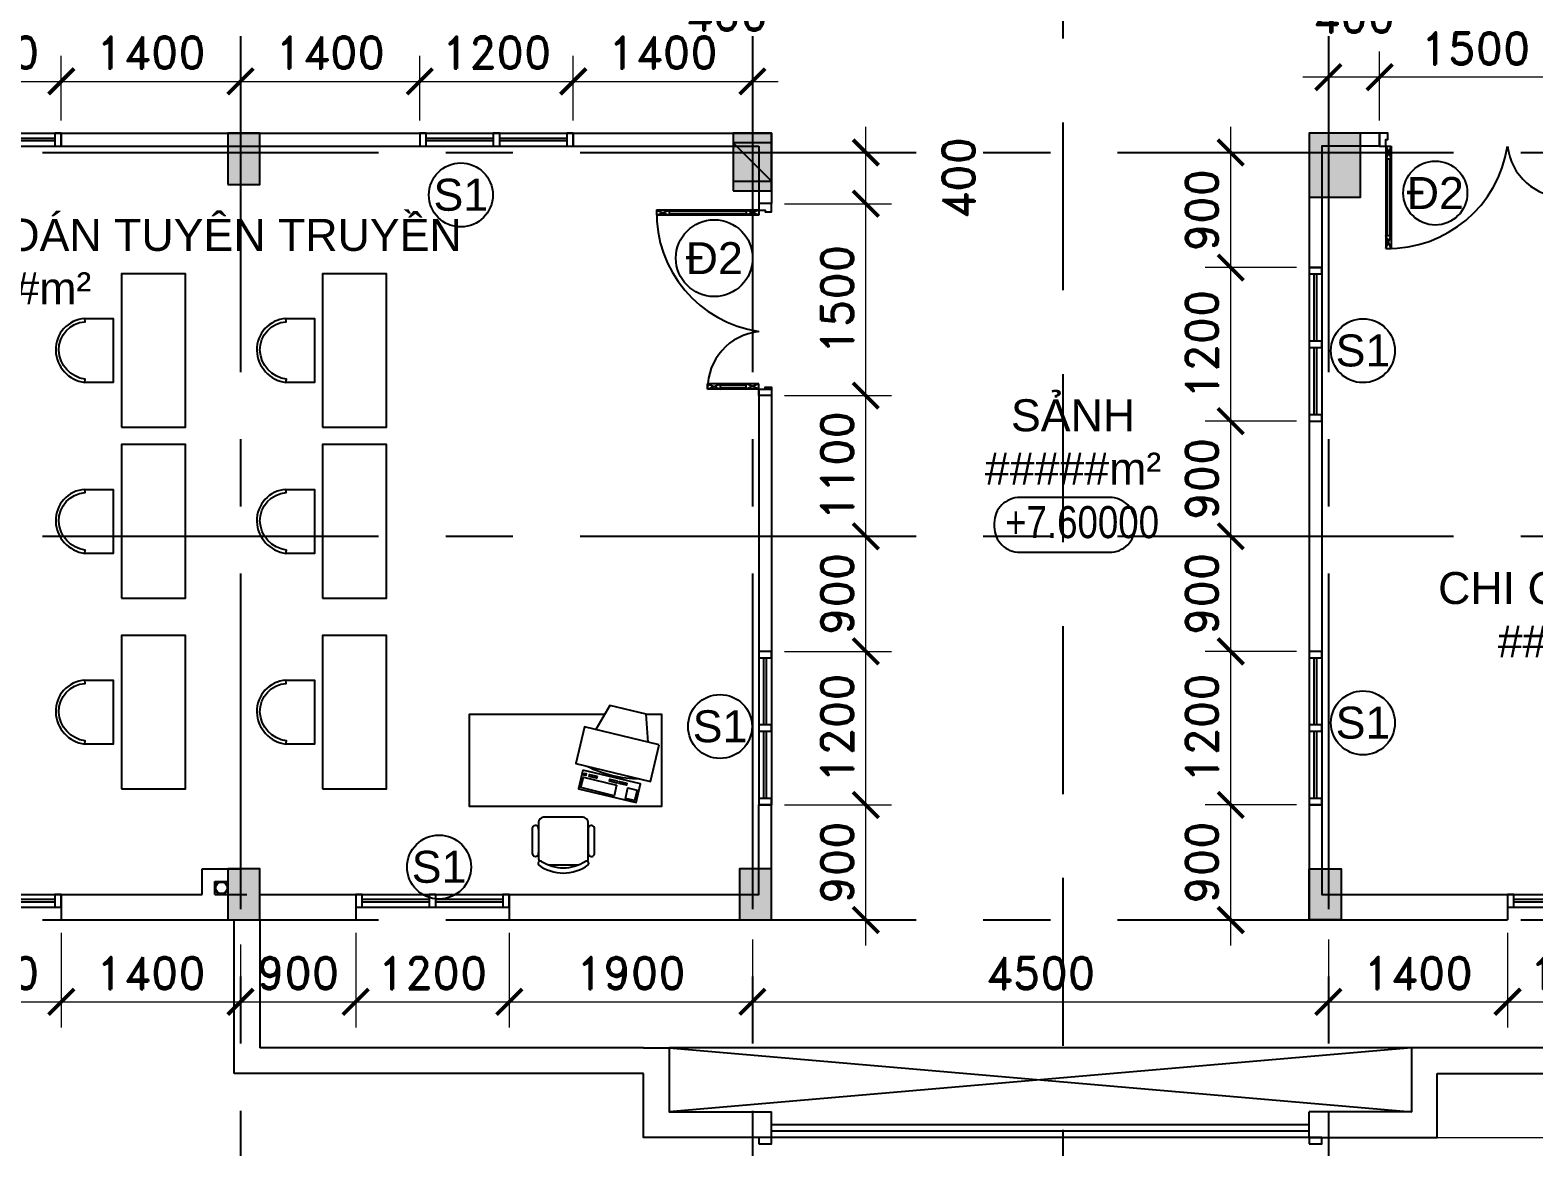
# Model space of a CAD drawing. Header units: inches. Extents: x 452443 to 881249, y 975131 to 1198310.
# Drawn here: x 686531 to 698281, y 1081663 to 1090393 of the extents above; entities that cross this region are included whole.
import ezdxf

# ---------------------------------------------------------------- set-up
doc = ezdxf.new("R2010")
doc.units = ezdxf.units.IN
doc.header["$LTSCALE"] = 3.5
doc.header["$MEASUREMENT"] = 0
doc.linetypes.add('CENTER', pattern=[2, 1.25, -0.25, 0.25, -0.25])
doc.linetypes.add('HIDDEN', pattern=[0.375, 0.25, -0.125])
for name, color, linetype in [('cot', 1, 'Continuous'), ('CUA', 4, 'Continuous'), ('DOOR-84', 84, 'Continuous'), ('hatch', 4, 'Continuous'), ('hatch vl', 4, 'Continuous'), ('HATCH47', 47, 'Continuous'), ('Net thay', 140, 'Continuous'), ('Netthay_126', 126, 'Continuous'), ('phong', 2, 'Continuous'), ('TEXT2', 7, 'Continuous'), ('thuocdo', 3, 'Continuous'), ('Truc', 252, 'Continuous')]:
    doc.layers.add(name, color=color, linetype=linetype)
doc.styles.add('chu 1', font='VHELVEN0.TTF')
doc.styles.add('romand', font='romand.shx')
doc.styles.add('THONG', font='VHELVCN0.TTF', dxfattribs={"height": 250})
doc.styles.add('VNI-HELVE', font='VHELVEN0.TTF')
doc.dimstyles.new('TL100', dxfattribs={"dimscale": 100, "dimtxt": 2.5, "dimasz": 2, "dimexe": 2, "dimexo": 1, "dimgap": 1, "dimtad": 1, "dimdec": 0, "dimzin": 0, "dimdsep": 46, "dimtxsty": 'romand', "dimblk": 'ARCHTICK', "dimcen": 2, "dimdle": 2, "dimclrd": 256, "dimclre": 256, "dimclrt": 7, "dimadec": 0, "dimazin": 0, "dimtfac": 0.004, "dimtdec": 0, "dimtmove": 2, "dimatfit": 3, "dimfxl": 1, "dimtolj": 1, "dimtzin": 0, "dimlwd": 20, "dimlwe": 20, "dimarcsym": 1})

# ---------------------------------------------------------------- blocks, each defined once
blk = doc.blocks.new('CS-1200')
for p, q in [((0, 100), (1200, 100)), ((0, 0), (1200, 0)), ((575, 60), (50, 60)), ((575, 40), (50, 40)), ((1150, 60), (625, 60)), ((1150, 40), (625, 40))]:
    blk.add_line(p, q)
at = {"ltscale": 5}
for points in [[(0, 0), (50, 0), (50, 100), (0, 100)], [(575, 0), (625, 0), (625, 100), (575, 100)], [(1150, 0), (1200, 0), (1200, 100), (1150, 100)]]:
    blk.add_lwpolyline(points, close=True, dxfattribs=at)
blk = doc.blocks.new('banhoc')
blk.add_lwpolyline([(-600, -500), (-600, 0), (600, 0), (600, -500)], close=True)
blk.add_lwpolyline([(250, -786), (250, -564), (-250, -564), (-250, -786)])
blk.add_lwpolyline([(1, -989, 0.400527), (225, -784), (250, -786, -0.400825), (0, -1014, -0.365678), (-250, -786), (-225, -783, 0.365407)], format="xyb", close=True)
blk = doc.blocks.new('CUAD1500')
for p, q in [((1410, 100), (1410, 900)), ((1450, 900), (1410, 900)), ((1450, 900), (1410, 800)), ((1410, 900), (1450, 800)), ((1450, 100), (1450, 900)), ((1450, 800), (1410, 800)), ((1420, 200), (1420, 800)), ((1440, 200), (1440, 800)), ((50, 500), (90, 400)), ((90, 500), (50, 400)), ((50, 100), (50, 500)), ((50, 500), (90, 500)), ((90, 100), (90, 500)), ((50, 400), (90, 400)), ((60, 200), (60, 400)), ((80, 200), (80, 400)), ((50, 200), (90, 200)), ((50, 100), (90, 200)), ((90, 100), (50, 200)), ((1450, 200), (1410, 200)), ((1450, 100), (1410, 200)), ((1410, 100), (1450, 200)), ((50, 100), (90, 100)), ((1450, 100), (1410, 100))]:
    blk.add_line(p, q)
for points in [[(0, 100), (50, 100), (50, 50), (65, 50), (65, 0), (0, 0)], [(1500, 100), (1450, 100), (1450, 50), (1435, 50), (1435, 0), (1500, 0)]]:
    blk.add_lwpolyline(points, close=True)
at = {"layer": 'hatch'}
for centre, radius, start, end in [((1430, -40), 940, 88.7553, 171.4465), ((57, 55), 445, 5.8369, 90.896)]:
    blk.add_arc(centre, radius, start, end, dxfattribs=at)
blk = doc.blocks.new('CAODO2')
at = {"layer": 'Net thay', "ltscale": 3}
blk.add_lwpolyline([(0, 0), (701, 0, 0.414214), (901, 200), (901, 229, 0.414214), (701, 429), (0, 429, 0.414214), (-200, 229), (-200, 200, 0.414214)], format="xyb", close=True, dxfattribs=at)
at = {"style": 'THONG', "flags": 4}
blk.add_attdef('%%P0.000', (-115, 111, 803), '', height=250, dxfattribs=at)
blk = doc.blocks.new('ban vitinh2')
blk.add_line((-76, -1210), (165, -1210))
for points in [[(706, -251), (692, -34), (408, 34), (298, -153)], [(692, -34), (811, -34), (811, -754), (-689, -754), (-689, -34), (368, -34)]]:
    blk.add_lwpolyline(points)
for points in [[(794, -272), (210, -132), (142, -418), (726, -558)], [(198, -471), (163, -617), (613, -724), (648, -578)], [(461, -588), (442, -670), (181, -607), (201, -526)], [(208, -494), (223, -497), (219, -513), (204, -510)], [(308, -518), (304, -534), (246, -520), (250, -504)], [(465, -555), (462, -571), (404, -557), (408, -541)], [(541, -573), (537, -589), (480, -575), (483, -560)], [(620, -626), (600, -707), (530, -691), (549, -609)]]:
    blk.add_lwpolyline(points, close=True)
for points in [[(229, -439, 0.115665), (638, -537, -0.974152)], [(-150, -935, 1), (-198, -921), (-198, -1113, 1.333333), (-150, -1113)], [(234, -1184, 0.120944), (239, -1162), (239, -886, 0.414214), (191, -838), (-101, -838, 0.414214), (-150, -886), (-150, -1162, 0.120944), (-144, -1184)], [(-126, -1185, 0.829608), (-150, -1210, 0.333333), (239, -1210, 0.829608), (216, -1185)], [(-126, -1184, 0.290756), (215, -1184)]]:
    blk.add_lwpolyline(points, format="xyb")
blk.add_lwpolyline([(239, -924), (239, -1124, 1.062711), (288, -1113), (288, -921, 0.798612)], format="xyb", close=True)
blk = doc.blocks.new('_ArchTick')
at = {"color": 0, "linetype": 'ByBlock', "const_width": 0.15}
blk.add_lwpolyline([(-0.5, -0.5), (0.5, 0.5)], dxfattribs=at)
blk = doc.blocks.new('*D2057')
at = {"layer": 'DEFPOINTS', "color": 0}
for p in [(685575, 1083436), (686775, 1083436), (686775, 1082797)]:
    blk.add_point(p, dxfattribs=at)
at = {"layer": 'thuocdo', "lineweight": 20}
for p, q in [((685575, 1083336), (685575, 1082597)), ((686775, 1083336), (686775, 1082597)), ((685375, 1082797), (686975, 1082797))]:
    blk.add_line(p, q, dxfattribs=at)
at = {"layer": 'thuocdo', "lineweight": 20, "xscale": 200, "yscale": 200, "zscale": 200, "rotation": 180}
blk.add_blockref('_ArchTick', (685575, 1082797), dxfattribs=at)
at = {"layer": 'thuocdo', "lineweight": 20, "xscale": 200, "yscale": 200, "zscale": 200}
blk.add_blockref('_ArchTick', (686775, 1082797), dxfattribs=at)
at = {"layer": 'thuocdo', "color": 7, "insert": (686175, 1083022), "char_height": 250, "attachment_point": 5, "style": 'romand'}
blk.add_mtext('\\A1;1200', dxfattribs=at)
blk = doc.blocks.new('*D2058')
at = {"layer": 'DEFPOINTS', "color": 0}
for p in [(686775, 1083436), (688175, 1083346), (688175, 1082797)]:
    blk.add_point(p, dxfattribs=at)
at = {"layer": 'thuocdo', "lineweight": 20}
for p, q in [((686775, 1083336), (686775, 1082597)), ((688175, 1083246), (688175, 1082597)), ((686575, 1082797), (688375, 1082797))]:
    blk.add_line(p, q, dxfattribs=at)
at = {"layer": 'thuocdo', "lineweight": 20, "xscale": 200, "yscale": 200, "zscale": 200, "rotation": 180}
blk.add_blockref('_ArchTick', (686775, 1082797), dxfattribs=at)
at = {"layer": 'thuocdo', "lineweight": 20, "xscale": 200, "yscale": 200, "zscale": 200}
blk.add_blockref('_ArchTick', (688175, 1082797), dxfattribs=at)
at = {"layer": 'thuocdo', "color": 7, "insert": (687475, 1083022), "char_height": 250, "attachment_point": 5, "style": 'romand'}
blk.add_mtext('\\A1;1400', dxfattribs=at)
blk = doc.blocks.new('*D2059')
at = {"layer": 'DEFPOINTS', "color": 0}
for p in [(689075, 1083436), (688175, 1083346), (689075, 1082797)]:
    blk.add_point(p, dxfattribs=at)
at = {"layer": 'thuocdo', "lineweight": 20}
for p, q in [((688175, 1083246), (688175, 1082597)), ((689075, 1083336), (689075, 1082597)), ((687975, 1082797), (689275, 1082797))]:
    blk.add_line(p, q, dxfattribs=at)
at = {"layer": 'thuocdo', "lineweight": 20, "xscale": 200, "yscale": 200, "zscale": 200, "rotation": 180}
blk.add_blockref('_ArchTick', (688175, 1082797), dxfattribs=at)
at = {"layer": 'thuocdo', "lineweight": 20, "xscale": 200, "yscale": 200, "zscale": 200}
blk.add_blockref('_ArchTick', (689075, 1082797), dxfattribs=at)
at = {"layer": 'thuocdo', "color": 7, "insert": (688625, 1083022), "char_height": 250, "attachment_point": 5, "style": 'romand'}
blk.add_mtext('\\A1;900', dxfattribs=at)
blk = doc.blocks.new('*D2060')
at = {"layer": 'DEFPOINTS', "color": 0}
for p in [(689075, 1083436), (690275, 1083436), (690275, 1082797)]:
    blk.add_point(p, dxfattribs=at)
at = {"layer": 'thuocdo', "lineweight": 20}
for p, q in [((689075, 1083336), (689075, 1082597)), ((690275, 1083336), (690275, 1082597)), ((688875, 1082797), (690475, 1082797))]:
    blk.add_line(p, q, dxfattribs=at)
at = {"layer": 'thuocdo', "lineweight": 20, "xscale": 200, "yscale": 200, "zscale": 200, "rotation": 180}
blk.add_blockref('_ArchTick', (689075, 1082797), dxfattribs=at)
at = {"layer": 'thuocdo', "lineweight": 20, "xscale": 200, "yscale": 200, "zscale": 200}
blk.add_blockref('_ArchTick', (690275, 1082797), dxfattribs=at)
at = {"layer": 'thuocdo', "color": 7, "insert": (689675, 1083022), "char_height": 250, "attachment_point": 5, "style": 'romand'}
blk.add_mtext('\\A1;1200', dxfattribs=at)
blk = doc.blocks.new('*D2061')
at = {"layer": 'DEFPOINTS', "color": 0}
for p in [(690275, 1083436), (692175, 1083385), (692175, 1082797)]:
    blk.add_point(p, dxfattribs=at)
at = {"layer": 'thuocdo', "lineweight": 20}
for p, q in [((690275, 1083336), (690275, 1082597)), ((692175, 1083285), (692175, 1082597)), ((690075, 1082797), (692375, 1082797))]:
    blk.add_line(p, q, dxfattribs=at)
at = {"layer": 'thuocdo', "lineweight": 20, "xscale": 200, "yscale": 200, "zscale": 200, "rotation": 180}
blk.add_blockref('_ArchTick', (690275, 1082797), dxfattribs=at)
at = {"layer": 'thuocdo', "lineweight": 20, "xscale": 200, "yscale": 200, "zscale": 200}
blk.add_blockref('_ArchTick', (692175, 1082797), dxfattribs=at)
at = {"layer": 'thuocdo', "color": 7, "insert": (691225, 1083022), "char_height": 250, "attachment_point": 5, "style": 'romand'}
blk.add_mtext('\\A1;1900', dxfattribs=at)
blk = doc.blocks.new('*D2062')
at = {"layer": 'DEFPOINTS', "color": 0}
for p in [(692175, 1083385), (696675, 1083385), (696675, 1082797)]:
    blk.add_point(p, dxfattribs=at)
at = {"layer": 'thuocdo', "lineweight": 20}
for p, q in [((692175, 1083285), (692175, 1082597)), ((696675, 1083285), (696675, 1082597)), ((691975, 1082797), (696875, 1082797))]:
    blk.add_line(p, q, dxfattribs=at)
at = {"layer": 'thuocdo', "lineweight": 20, "xscale": 200, "yscale": 200, "zscale": 200, "rotation": 180}
blk.add_blockref('_ArchTick', (692175, 1082797), dxfattribs=at)
at = {"layer": 'thuocdo', "lineweight": 20, "xscale": 200, "yscale": 200, "zscale": 200}
blk.add_blockref('_ArchTick', (696675, 1082797), dxfattribs=at)
at = {"layer": 'thuocdo', "color": 7, "insert": (694425, 1083022), "char_height": 250, "attachment_point": 5, "style": 'romand'}
blk.add_mtext('\\A1;4500', dxfattribs=at)
blk = doc.blocks.new('*D2063')
at = {"layer": 'DEFPOINTS', "color": 0}
for p in [(696675, 1083385), (698075, 1083436), (698075, 1082797)]:
    blk.add_point(p, dxfattribs=at)
at = {"layer": 'thuocdo', "lineweight": 20}
for p, q in [((696675, 1083285), (696675, 1082597)), ((698075, 1083336), (698075, 1082597)), ((696475, 1082797), (698275, 1082797))]:
    blk.add_line(p, q, dxfattribs=at)
at = {"layer": 'thuocdo', "lineweight": 20, "xscale": 200, "yscale": 200, "zscale": 200, "rotation": 180}
blk.add_blockref('_ArchTick', (696675, 1082797), dxfattribs=at)
at = {"layer": 'thuocdo', "lineweight": 20, "xscale": 200, "yscale": 200, "zscale": 200}
blk.add_blockref('_ArchTick', (698075, 1082797), dxfattribs=at)
at = {"layer": 'thuocdo', "color": 7, "insert": (697375, 1083022), "char_height": 250, "attachment_point": 5, "style": 'romand'}
blk.add_mtext('\\A1;1400', dxfattribs=at)
blk = doc.blocks.new('*D2064')
at = {"layer": 'DEFPOINTS', "color": 0}
for p in [(698075, 1083436), (699275, 1083436), (699275, 1082797)]:
    blk.add_point(p, dxfattribs=at)
at = {"layer": 'thuocdo', "lineweight": 20}
for p, q in [((698075, 1083336), (698075, 1082597)), ((699275, 1083336), (699275, 1082597)), ((697875, 1082797), (699475, 1082797))]:
    blk.add_line(p, q, dxfattribs=at)
at = {"layer": 'thuocdo', "lineweight": 20, "xscale": 200, "yscale": 200, "zscale": 200, "rotation": 180}
blk.add_blockref('_ArchTick', (698075, 1082797), dxfattribs=at)
at = {"layer": 'thuocdo', "lineweight": 20, "xscale": 200, "yscale": 200, "zscale": 200}
blk.add_blockref('_ArchTick', (699275, 1082797), dxfattribs=at)
at = {"layer": 'thuocdo', "color": 7, "insert": (698675, 1083022), "char_height": 250, "attachment_point": 5, "style": 'romand'}
blk.add_mtext('\\A1;1200', dxfattribs=at)
blk = doc.blocks.new('*D2126')
at = {"layer": 'DEFPOINTS', "color": 0}
for p in [(697075, 1090025), (697075, 1089586), (698575, 1089586)]:
    blk.add_point(p, dxfattribs=at)
at = {"layer": 'thuocdo', "lineweight": 20}
for p, q in [((697075, 1089686), (697075, 1090225)), ((698575, 1089686), (698575, 1090225)), ((698775, 1090025), (696875, 1090025))]:
    blk.add_line(p, q, dxfattribs=at)
at = {"layer": 'thuocdo', "lineweight": 20, "xscale": 200, "yscale": 200, "zscale": 200, "rotation": 180}
blk.add_blockref('_ArchTick', (697075, 1090025), dxfattribs=at)
at = {"layer": 'thuocdo', "lineweight": 20, "xscale": 200, "yscale": 200, "zscale": 200}
blk.add_blockref('_ArchTick', (698575, 1090025), dxfattribs=at)
at = {"layer": 'thuocdo', "color": 7, "insert": (697825, 1090250), "char_height": 250, "attachment_point": 5, "style": 'romand'}
blk.add_mtext('\\A1;1500', dxfattribs=at)
blk = doc.blocks.new('*D2127')
at = {"layer": 'DEFPOINTS', "color": 0}
for p in [(696675, 1090025), (696675, 1089619), (697075, 1089586)]:
    blk.add_point(p, dxfattribs=at)
at = {"layer": 'thuocdo', "lineweight": 20}
for p, q in [((696675, 1089719), (696675, 1090225)), ((697075, 1089686), (697075, 1090225)), ((697275, 1090025), (696475, 1090025))]:
    blk.add_line(p, q, dxfattribs=at)
at = {"layer": 'thuocdo', "lineweight": 20, "xscale": 200, "yscale": 200, "zscale": 200, "rotation": 180}
blk.add_blockref('_ArchTick', (696675, 1090025), dxfattribs=at)
at = {"layer": 'thuocdo', "lineweight": 20, "xscale": 200, "yscale": 200, "zscale": 200}
blk.add_blockref('_ArchTick', (697075, 1090025), dxfattribs=at)
at = {"layer": 'thuocdo', "color": 7, "insert": (696875, 1090500), "char_height": 250, "attachment_point": 5, "style": 'romand'}
blk.add_mtext('\\A1;400', dxfattribs=at)
blk = doc.blocks.new('*D2137')
at = {"layer": 'DEFPOINTS', "color": 0}
for p in [(692325, 1084336), (693061, 1084336), (692674, 1083436)]:
    blk.add_point(p, dxfattribs=at)
at = {"layer": 'thuocdo', "lineweight": 20}
for p, q in [((693061, 1083236), (693061, 1084536)), ((692425, 1084336), (693261, 1084336)), ((692774, 1083436), (693261, 1083436))]:
    blk.add_line(p, q, dxfattribs=at)
at = {"layer": 'thuocdo', "lineweight": 20, "xscale": 200, "yscale": 200, "zscale": 200}
for p, rotation in [((693061, 1084336), 90), ((693061, 1083436), 270)]:
    blk.add_blockref('_ArchTick', p, dxfattribs=dict(at, rotation=rotation))
at = {"layer": 'thuocdo', "color": 7, "insert": (692836, 1083886), "char_height": 250, "attachment_point": 5, "rotation": 90, "style": 'romand'}
blk.add_mtext('\\A1;900', dxfattribs=at)
blk = doc.blocks.new('*D2138')
at = {"layer": 'DEFPOINTS', "color": 0}
for p in [(692325, 1085536), (693061, 1085536), (692325, 1084336)]:
    blk.add_point(p, dxfattribs=at)
at = {"layer": 'thuocdo', "lineweight": 20}
for p, q in [((693061, 1084136), (693061, 1085736)), ((692425, 1085536), (693261, 1085536)), ((692425, 1084336), (693261, 1084336))]:
    blk.add_line(p, q, dxfattribs=at)
at = {"layer": 'thuocdo', "lineweight": 20, "xscale": 200, "yscale": 200, "zscale": 200}
for p, rotation in [((693061, 1085536), 90), ((693061, 1084336), 270)]:
    blk.add_blockref('_ArchTick', p, dxfattribs=dict(at, rotation=rotation))
at = {"layer": 'thuocdo', "color": 7, "insert": (692836, 1084936), "char_height": 250, "attachment_point": 5, "rotation": 90, "style": 'romand'}
blk.add_mtext('\\A1;1200', dxfattribs=at)
blk = doc.blocks.new('*D2139')
at = {"layer": 'DEFPOINTS', "color": 0}
for p in [(692469, 1086436), (693061, 1086436), (692325, 1085536)]:
    blk.add_point(p, dxfattribs=at)
at = {"layer": 'thuocdo', "lineweight": 20}
for p, q in [((693061, 1085336), (693061, 1086636)), ((692569, 1086436), (693261, 1086436)), ((692425, 1085536), (693261, 1085536))]:
    blk.add_line(p, q, dxfattribs=at)
at = {"layer": 'thuocdo', "lineweight": 20, "xscale": 200, "yscale": 200, "zscale": 200}
for p, rotation in [((693061, 1086436), 90), ((693061, 1085536), 270)]:
    blk.add_blockref('_ArchTick', p, dxfattribs=dict(at, rotation=rotation))
at = {"layer": 'thuocdo', "color": 7, "insert": (692836, 1085986), "char_height": 250, "attachment_point": 5, "rotation": 90, "style": 'romand'}
blk.add_mtext('\\A1;900', dxfattribs=at)
blk = doc.blocks.new('*D2140')
at = {"layer": 'DEFPOINTS', "color": 0}
for p in [(692325, 1087536), (693061, 1087536), (692469, 1086436)]:
    blk.add_point(p, dxfattribs=at)
at = {"layer": 'thuocdo', "lineweight": 20}
for p, q in [((693061, 1086236), (693061, 1087736)), ((692425, 1087536), (693261, 1087536)), ((692569, 1086436), (693261, 1086436))]:
    blk.add_line(p, q, dxfattribs=at)
at = {"layer": 'thuocdo', "lineweight": 20, "xscale": 200, "yscale": 200, "zscale": 200}
for p, rotation in [((693061, 1087536), 90), ((693061, 1086436), 270)]:
    blk.add_blockref('_ArchTick', p, dxfattribs=dict(at, rotation=rotation))
at = {"layer": 'thuocdo', "color": 7, "insert": (692836, 1086986), "char_height": 250, "attachment_point": 5, "rotation": 90, "style": 'romand'}
blk.add_mtext('\\A1;1100', dxfattribs=at)
blk = doc.blocks.new('*D2141')
at = {"layer": 'DEFPOINTS', "color": 0}
for p in [(692325, 1089036), (693061, 1089036), (692325, 1087536)]:
    blk.add_point(p, dxfattribs=at)
at = {"layer": 'thuocdo', "lineweight": 20}
for p, q in [((693061, 1087336), (693061, 1089236)), ((692425, 1089036), (693261, 1089036)), ((692425, 1087536), (693261, 1087536))]:
    blk.add_line(p, q, dxfattribs=at)
at = {"layer": 'thuocdo', "lineweight": 20, "xscale": 200, "yscale": 200, "zscale": 200}
for p, rotation in [((693061, 1089036), 90), ((693061, 1087536), 270)]:
    blk.add_blockref('_ArchTick', p, dxfattribs=dict(at, rotation=rotation))
at = {"layer": 'thuocdo', "color": 7, "insert": (692836, 1088286), "char_height": 250, "attachment_point": 5, "rotation": 90, "style": 'romand'}
blk.add_mtext('\\A1;1500', dxfattribs=at)
blk = doc.blocks.new('*D2142')
at = {"layer": 'DEFPOINTS', "color": 0}
for p in [(692500, 1089436), (693061, 1089436), (692325, 1089036)]:
    blk.add_point(p, dxfattribs=at)
at = {"layer": 'thuocdo', "lineweight": 20}
for p, q in [((693061, 1088836), (693061, 1089636)), ((692600, 1089436), (693261, 1089436)), ((692425, 1089036), (693261, 1089036))]:
    blk.add_line(p, q, dxfattribs=at)
at = {"layer": 'thuocdo', "lineweight": 20, "xscale": 200, "yscale": 200, "zscale": 200}
for p, rotation in [((693061, 1089436), 90), ((693061, 1089036), 270)]:
    blk.add_blockref('_ArchTick', p, dxfattribs=dict(at, rotation=rotation))
at = {"layer": 'thuocdo', "color": 7, "insert": (693786, 1089236), "char_height": 250, "attachment_point": 5, "rotation": 90, "style": 'romand'}
blk.add_mtext('\\A1;400', dxfattribs=at)
blk = doc.blocks.new('*D2143')
at = {"layer": 'DEFPOINTS', "color": 0}
for p in [(695912, 1084336), (696525, 1084336), (696369, 1083436)]:
    blk.add_point(p, dxfattribs=at)
at = {"layer": 'thuocdo', "lineweight": 20}
for p, q in [((695912, 1083236), (695912, 1084536)), ((696425, 1084336), (695712, 1084336)), ((696269, 1083436), (695712, 1083436))]:
    blk.add_line(p, q, dxfattribs=at)
at = {"layer": 'thuocdo', "lineweight": 20, "xscale": 200, "yscale": 200, "zscale": 200}
for p, rotation in [((695912, 1084336), 90), ((695912, 1083436), 270)]:
    blk.add_blockref('_ArchTick', p, dxfattribs=dict(at, rotation=rotation))
at = {"layer": 'thuocdo', "color": 7, "insert": (695687, 1083886), "char_height": 250, "attachment_point": 5, "rotation": 90, "style": 'romand'}
blk.add_mtext('\\A1;900', dxfattribs=at)
blk = doc.blocks.new('*D2144')
at = {"layer": 'DEFPOINTS', "color": 0}
for p in [(695912, 1085536), (696525, 1085536), (696525, 1084336)]:
    blk.add_point(p, dxfattribs=at)
at = {"layer": 'thuocdo', "lineweight": 20}
for p, q in [((695912, 1084136), (695912, 1085736)), ((696425, 1085536), (695712, 1085536)), ((696425, 1084336), (695712, 1084336))]:
    blk.add_line(p, q, dxfattribs=at)
at = {"layer": 'thuocdo', "lineweight": 20, "xscale": 200, "yscale": 200, "zscale": 200}
for p, rotation in [((695912, 1085536), 90), ((695912, 1084336), 270)]:
    blk.add_blockref('_ArchTick', p, dxfattribs=dict(at, rotation=rotation))
at = {"layer": 'thuocdo', "color": 7, "insert": (695687, 1084936), "char_height": 250, "attachment_point": 5, "rotation": 90, "style": 'romand'}
blk.add_mtext('\\A1;1200', dxfattribs=at)
blk = doc.blocks.new('*D2145')
at = {"layer": 'DEFPOINTS', "color": 0}
for p in [(695912, 1086436), (696485, 1086436), (696525, 1085536)]:
    blk.add_point(p, dxfattribs=at)
at = {"layer": 'thuocdo', "lineweight": 20}
for p, q in [((695912, 1085336), (695912, 1086636)), ((696385, 1086436), (695712, 1086436)), ((696425, 1085536), (695712, 1085536))]:
    blk.add_line(p, q, dxfattribs=at)
at = {"layer": 'thuocdo', "lineweight": 20, "xscale": 200, "yscale": 200, "zscale": 200}
for p, rotation in [((695912, 1086436), 90), ((695912, 1085536), 270)]:
    blk.add_blockref('_ArchTick', p, dxfattribs=dict(at, rotation=rotation))
at = {"layer": 'thuocdo', "color": 7, "insert": (695687, 1085986), "char_height": 250, "attachment_point": 5, "rotation": 90, "style": 'romand'}
blk.add_mtext('\\A1;900', dxfattribs=at)
blk = doc.blocks.new('*D2146')
at = {"layer": 'DEFPOINTS', "color": 0}
for p in [(695912, 1087336), (696525, 1087336), (696485, 1086436)]:
    blk.add_point(p, dxfattribs=at)
at = {"layer": 'thuocdo', "lineweight": 20}
for p, q in [((695912, 1086236), (695912, 1087536)), ((696425, 1087336), (695712, 1087336)), ((696385, 1086436), (695712, 1086436))]:
    blk.add_line(p, q, dxfattribs=at)
at = {"layer": 'thuocdo', "lineweight": 20, "xscale": 200, "yscale": 200, "zscale": 200}
for p, rotation in [((695912, 1087336), 90), ((695912, 1086436), 270)]:
    blk.add_blockref('_ArchTick', p, dxfattribs=dict(at, rotation=rotation))
at = {"layer": 'thuocdo', "color": 7, "insert": (695687, 1086886), "char_height": 250, "attachment_point": 5, "rotation": 90, "style": 'romand'}
blk.add_mtext('\\A1;900', dxfattribs=at)
blk = doc.blocks.new('*D2151')
at = {"layer": 'DEFPOINTS', "color": 0}
for p in [(686775, 1089992), (685575, 1089586), (686775, 1089586)]:
    blk.add_point(p, dxfattribs=at)
at = {"layer": 'thuocdo', "lineweight": 20}
for p, q in [((685575, 1089686), (685575, 1090192)), ((686775, 1089686), (686775, 1090192)), ((685375, 1089992), (686975, 1089992))]:
    blk.add_line(p, q, dxfattribs=at)
at = {"layer": 'thuocdo', "lineweight": 20, "xscale": 200, "yscale": 200, "zscale": 200, "rotation": 180}
blk.add_blockref('_ArchTick', (685575, 1089992), dxfattribs=at)
at = {"layer": 'thuocdo', "lineweight": 20, "xscale": 200, "yscale": 200, "zscale": 200}
blk.add_blockref('_ArchTick', (686775, 1089992), dxfattribs=at)
at = {"layer": 'thuocdo', "color": 7, "insert": (686175, 1090217), "char_height": 250, "attachment_point": 5, "style": 'romand'}
blk.add_mtext('\\A1;1200', dxfattribs=at)
blk = doc.blocks.new('*D2152')
at = {"layer": 'DEFPOINTS', "color": 0}
for p in [(688175, 1089992), (686775, 1089586), (688175, 1089657)]:
    blk.add_point(p, dxfattribs=at)
at = {"layer": 'thuocdo', "lineweight": 20}
for p, q in [((686775, 1089686), (686775, 1090192)), ((688175, 1089757), (688175, 1090192)), ((686575, 1089992), (688375, 1089992))]:
    blk.add_line(p, q, dxfattribs=at)
at = {"layer": 'thuocdo', "lineweight": 20, "xscale": 200, "yscale": 200, "zscale": 200, "rotation": 180}
blk.add_blockref('_ArchTick', (686775, 1089992), dxfattribs=at)
at = {"layer": 'thuocdo', "lineweight": 20, "xscale": 200, "yscale": 200, "zscale": 200}
blk.add_blockref('_ArchTick', (688175, 1089992), dxfattribs=at)
at = {"layer": 'thuocdo', "color": 7, "insert": (687475, 1090217), "char_height": 250, "attachment_point": 5, "style": 'romand'}
blk.add_mtext('\\A1;1400', dxfattribs=at)
blk = doc.blocks.new('*D2153')
at = {"layer": 'DEFPOINTS', "color": 0}
for p in [(689575, 1089992), (688175, 1089657), (689575, 1089586)]:
    blk.add_point(p, dxfattribs=at)
at = {"layer": 'thuocdo', "lineweight": 20}
for p, q in [((688175, 1089757), (688175, 1090192)), ((689575, 1089686), (689575, 1090192)), ((687975, 1089992), (689775, 1089992))]:
    blk.add_line(p, q, dxfattribs=at)
at = {"layer": 'thuocdo', "lineweight": 20, "xscale": 200, "yscale": 200, "zscale": 200, "rotation": 180}
blk.add_blockref('_ArchTick', (688175, 1089992), dxfattribs=at)
at = {"layer": 'thuocdo', "lineweight": 20, "xscale": 200, "yscale": 200, "zscale": 200}
blk.add_blockref('_ArchTick', (689575, 1089992), dxfattribs=at)
at = {"layer": 'thuocdo', "color": 7, "insert": (688875, 1090217), "char_height": 250, "attachment_point": 5, "style": 'romand'}
blk.add_mtext('\\A1;1400', dxfattribs=at)
blk = doc.blocks.new('*D2154')
at = {"layer": 'DEFPOINTS', "color": 0}
for p in [(690775, 1089992), (689575, 1089586), (690775, 1089586)]:
    blk.add_point(p, dxfattribs=at)
at = {"layer": 'thuocdo', "lineweight": 20}
for p, q in [((689575, 1089686), (689575, 1090192)), ((690775, 1089686), (690775, 1090192)), ((689375, 1089992), (690975, 1089992))]:
    blk.add_line(p, q, dxfattribs=at)
at = {"layer": 'thuocdo', "lineweight": 20, "xscale": 200, "yscale": 200, "zscale": 200, "rotation": 180}
blk.add_blockref('_ArchTick', (689575, 1089992), dxfattribs=at)
at = {"layer": 'thuocdo', "lineweight": 20, "xscale": 200, "yscale": 200, "zscale": 200}
blk.add_blockref('_ArchTick', (690775, 1089992), dxfattribs=at)
at = {"layer": 'thuocdo', "color": 7, "insert": (690175, 1090217), "char_height": 250, "attachment_point": 5, "style": 'romand'}
blk.add_mtext('\\A1;1200', dxfattribs=at)
blk = doc.blocks.new('*D2155')
at = {"layer": 'DEFPOINTS', "color": 0}
for p in [(692175, 1089992), (690775, 1089586), (692175, 1089666)]:
    blk.add_point(p, dxfattribs=at)
at = {"layer": 'thuocdo', "lineweight": 20}
for p, q in [((690775, 1089686), (690775, 1090192)), ((692175, 1089766), (692175, 1090192)), ((690575, 1089992), (692375, 1089992))]:
    blk.add_line(p, q, dxfattribs=at)
at = {"layer": 'thuocdo', "lineweight": 20, "xscale": 200, "yscale": 200, "zscale": 200, "rotation": 180}
blk.add_blockref('_ArchTick', (690775, 1089992), dxfattribs=at)
at = {"layer": 'thuocdo', "lineweight": 20, "xscale": 200, "yscale": 200, "zscale": 200}
blk.add_blockref('_ArchTick', (692175, 1089992), dxfattribs=at)
at = {"layer": 'thuocdo', "color": 7, "insert": (691475, 1090217), "char_height": 250, "attachment_point": 5, "style": 'romand'}
blk.add_mtext('\\A1;1400', dxfattribs=at)
blk = doc.blocks.new('*D2158')
at = {"layer": 'DEFPOINTS', "color": 0}
for p in [(691775, 1091786), (692175, 1091701), (692175, 1091240)]:
    blk.add_point(p, dxfattribs=at)
at = {"layer": 'thuocdo', "lineweight": 20}
for p, q in [((691775, 1091686), (691775, 1091040)), ((692175, 1091601), (692175, 1091040)), ((691575, 1091240), (692375, 1091240))]:
    blk.add_line(p, q, dxfattribs=at)
at = {"layer": 'thuocdo', "lineweight": 20, "xscale": 200, "yscale": 200, "zscale": 200, "rotation": 180}
blk.add_blockref('_ArchTick', (691775, 1091240), dxfattribs=at)
at = {"layer": 'thuocdo', "lineweight": 20, "xscale": 200, "yscale": 200, "zscale": 200}
blk.add_blockref('_ArchTick', (692175, 1091240), dxfattribs=at)
at = {"layer": 'thuocdo', "color": 7, "insert": (691975, 1090515), "char_height": 250, "attachment_point": 5, "style": 'romand'}
blk.add_mtext('\\A1;400', dxfattribs=at)
blk = doc.blocks.new('*D2197')
at = {"layer": 'DEFPOINTS', "color": 0}
for p in [(695912, 1088536), (696525, 1088536), (696525, 1087336)]:
    blk.add_point(p, dxfattribs=at)
at = {"layer": 'thuocdo', "lineweight": 20}
for p, q in [((695912, 1087136), (695912, 1088736)), ((696425, 1088536), (695712, 1088536)), ((696425, 1087336), (695712, 1087336))]:
    blk.add_line(p, q, dxfattribs=at)
at = {"layer": 'thuocdo', "lineweight": 20, "xscale": 200, "yscale": 200, "zscale": 200}
for p, rotation in [((695912, 1088536), 90), ((695912, 1087336), 270)]:
    blk.add_blockref('_ArchTick', p, dxfattribs=dict(at, rotation=rotation))
at = {"layer": 'thuocdo', "color": 7, "insert": (695687, 1087936), "char_height": 250, "attachment_point": 5, "rotation": 90, "style": 'romand'}
blk.add_mtext('\\A1;1200', dxfattribs=at)
blk = doc.blocks.new('*D2198')
at = {"layer": 'DEFPOINTS', "color": 0}
for p in [(695912, 1089436), (696525, 1089436), (696525, 1088536)]:
    blk.add_point(p, dxfattribs=at)
at = {"layer": 'thuocdo', "lineweight": 20}
for p, q in [((695912, 1088336), (695912, 1089636)), ((696425, 1089436), (695712, 1089436)), ((696425, 1088536), (695712, 1088536))]:
    blk.add_line(p, q, dxfattribs=at)
at = {"layer": 'thuocdo', "lineweight": 20, "xscale": 200, "yscale": 200, "zscale": 200}
for p, rotation in [((695912, 1089436), 90), ((695912, 1088536), 270)]:
    blk.add_blockref('_ArchTick', p, dxfattribs=dict(at, rotation=rotation))
at = {"layer": 'thuocdo', "color": 7, "insert": (695687, 1088986), "char_height": 250, "attachment_point": 5, "rotation": 90, "style": 'romand'}
blk.add_mtext('\\A1;900', dxfattribs=at)
blk = doc.blocks.new('*D2343')
at = {"layer": 'DEFPOINTS', "color": 0}
for p in [(700232, 1082236), (696914, 1081736), (709352, 1081736)]:
    blk.add_point(p, dxfattribs=at)
at = {"layer": 'thuocdo', "lineweight": 20}
for p, q in [((709352, 1082436), (709352, 1081536)), ((700332, 1082236), (709552, 1082236)), ((697014, 1081736), (709552, 1081736))]:
    blk.add_line(p, q, dxfattribs=at)
at = {"layer": 'thuocdo', "lineweight": 20, "xscale": 200, "yscale": 200, "zscale": 200}
for p, rotation in [((709352, 1082236), 90), ((709352, 1081736), 270)]:
    blk.add_blockref('_ArchTick', p, dxfattribs=dict(at, rotation=rotation))
at = {"layer": 'thuocdo', "color": 7, "insert": (710077, 1081986), "char_height": 250, "attachment_point": 5, "rotation": 90, "style": 'romand'}
blk.add_mtext('\\A1;500', dxfattribs=at)

msp = doc.modelspace()

# ---------------------------------------------------------------- hatches: boundary and pattern name
at = {"layer": 'cot'}
for points in [[(688075, 1089186.5), (688325, 1089186.5), (688325, 1089586.5), (688075, 1089586.5)], [(688075, 1089186.5), (688325, 1089186.5), (688325, 1089586.5), (688075, 1089586.5)], [(692025, 1089136.5), (692325, 1089136.5), (692325, 1089586.5), (692025, 1089586.5)], [(696925, 1089586.5), (696525, 1089586.5), (696525, 1089086.5), (696925, 1089086.5)], [(688075, 1083436.5), (688325, 1083436.5), (688325, 1083836.5), (688075, 1083836.5)], [(692075, 1083436.5), (692325, 1083436.5), (692325, 1083836.5), (692075, 1083836.5)], [(696775, 1083436.5), (696525, 1083436.5), (696525, 1083836.5), (696775, 1083836.5)]]:
    msp.add_hatch(color=256, dxfattribs=at).paths.add_polyline_path(points)
h = msp.add_hatch(color=256, dxfattribs=at)
h.dxf.hatch_style = 1
h.paths.add_polyline_path([(692325, 1089211.5), (692325, 1089511.5), (692025, 1089511.5), (692025, 1089211.5)])
h = msp.add_hatch(color=256, dxfattribs=at)
h.dxf.hatch_style = 1
h.paths.add_polyline_path([(692325, 1089211.5), (692325, 1089511.5), (692025, 1089511.5), (692025, 1089211.5)])

# ---------------------------------------------------------------- linework, layer by layer
for points in [[(688075, 1089186.5), (688325, 1089186.5), (688325, 1089586.5), (688075, 1089586.5)], [(688075, 1089186.5), (688325, 1089186.5), (688325, 1089586.5), (688075, 1089586.5)], [(692025, 1089136.5), (692325, 1089136.5), (692325, 1089586.5), (692025, 1089586.5)], [(696925, 1089586.5), (696525, 1089586.5), (696525, 1089086.5), (696925, 1089086.5)], [(692025, 1089211.5), (692325, 1089211.5), (692325, 1089511.5), (692025, 1089511.5)], [(692025, 1089211.5), (692325, 1089211.5), (692325, 1089511.5), (692025, 1089511.5)], [(688075, 1083436.5), (688325, 1083436.5), (688325, 1083836.5), (688075, 1083836.5)], [(692075, 1083436.5), (692325, 1083436.5), (692325, 1083836.5), (692075, 1083836.5)], [(696775, 1083436.5), (696525, 1083436.5), (696525, 1083836.5), (696775, 1083836.5)]]:
    msp.add_lwpolyline(points, close=True, dxfattribs=at)
msp.add_lwpolyline([(692025, 1089511.5), (692325, 1089211.5)], dxfattribs=at)
msp.add_lwpolyline([(692025, 1089511.5), (692325, 1089211.5)], dxfattribs=at)
at = {"layer": 'DOOR-84'}
for points in [[(696525.3, 1081836.5), (692325, 1081836.5)], [(692325, 1081736.5), (692325, 1081836.5)], [(696525.3, 1081786.5), (692325, 1081786.5)], [(696525.2, 1081736.5), (692325, 1081736.5)]]:
    msp.add_lwpolyline(points, dxfattribs=at)
for points in [[(692225, 1081686.5), (692325, 1081686.5), (692325, 1081736.5), (692225, 1081736.5)], [(696525, 1081686.5), (696625, 1081686.5), (696625, 1081736.5), (696525, 1081736.5)]]:
    msp.add_lwpolyline(points, close=True, dxfattribs=at)
at = {"layer": 'hatch vl'}
for centre, radius in [((689896.6, 1089104), 250), ((697510.6, 1089119.3), 250), ((691876.6, 1088610), 300), ((696945.4, 1087886.9), 250), ((691921.7, 1084949.2), 250), ((696945.4, 1084977.5), 250), ((689726.5, 1083850.6), 250)]:
    msp.add_circle(centre, radius, dxfattribs=at)
at = {"layer": 'HATCH47', "linetype": 'HIDDEN', "ltscale": 1500}
msp.add_lwpolyline([(694602.7, 1078515), (694602.7, 1099947.9)], dxfattribs=at)
at = {"layer": 'Netthay_126'}
for points in [[(697325.4, 1082436.5), (691524.7, 1082436.5)], [(691524.7, 1082436.5), (697325.4, 1081936.5)], [(697325.4, 1082436.5), (691524.7, 1081936.5)]]:
    msp.add_lwpolyline(points, dxfattribs=at)
at = {"layer": 'phong'}
for p, q in [((686775, 1089586.5), (689575, 1089586.5)), ((690775, 1089586.5), (692325, 1089586.5)), ((692325, 1089586.5), (692325, 1089036.5)), ((697075, 1089486.5), (697075, 1089586.5)), ((686775, 1089486.5), (689575, 1089486.5)), ((690775, 1089486.5), (692225, 1089486.5)), ((692225, 1089486.5), (692225, 1089036.5)), ((692325, 1089036.5), (692225, 1089036.5)), ((692225, 1087586.5), (692225, 1085536.5)), ((692225, 1087586.5), (692325, 1087586.5)), ((692325, 1087586.5), (692325, 1085536.5)), ((687875, 1083636.5), (687875, 1083836.5)), ((687875, 1083836.5), (688175, 1083836.5)), ((687975, 1083636.5), (687975, 1083736.5)), ((687975, 1083736.5), (688075, 1083736.5)), ((688125, 1082236.5), (688125, 1083436.5)), ((700525, 1082436.5), (697525.4, 1082436.5)), ((691324.7, 1082236.5), (688125, 1082236.5))]:
    msp.add_line(p, q, dxfattribs=at)
for points in [[(686775, 1089586.5), (686775, 1089486.5)], [(689575, 1089586.5), (689575, 1089486.5)], [(690775, 1089586.5), (690775, 1089486.5)], [(697075, 1089586.5), (696525, 1089586.5), (696525, 1088536.5)], [(697075, 1089486.5), (696625, 1089486.5), (696625, 1088536.5)], [(696525, 1088536.5), (696625, 1088536.5)], [(696525, 1087336.5), (696625, 1087336.5)], [(696525, 1087336.5), (696525, 1085536.5)], [(696625, 1087336.5), (696625, 1085536.5)], [(692325, 1085536.5), (692225, 1085536.5)], [(696625, 1085536.5), (696525, 1085536.5)], [(690275, 1083436.5), (692325, 1083436.5), (692325, 1084336.5)], [(690275, 1083636.5), (692225, 1083636.5), (692225, 1084336.5)], [(692325, 1084336.5), (692225, 1084336.5)], [(696625, 1084336.5), (696525, 1084336.5)], [(696525, 1084336.5), (696525, 1083436.5), (698075, 1083436.5)], [(696625, 1084336.5), (696625, 1083636.5), (698075, 1083636.5)], [(686775, 1083636.5), (686775, 1083436.5)], [(686775, 1083636.5), (687875, 1083636.5)], [(687975, 1083636.5), (688225, 1083636.5)], [(688325, 1083636.5), (689075, 1083636.5)], [(689075, 1083636.5), (689075, 1083436.5)], [(690275, 1083636.5), (690275, 1083436.5)], [(698075, 1083636.5), (698075, 1083436.5)], [(686775, 1083436.5), (688125, 1083436.5)], [(688325, 1083436.5), (688325, 1082436.5)], [(688325, 1083436.5), (689075, 1083436.5)], [(697525.4, 1082236.5), (700725, 1082236.5), (700725, 1083436.5)], [(691324.7, 1082436.5), (688325, 1082436.5)], [(691324.7, 1082436.5), (691524.7, 1082436.5), (691524.7, 1081936.5), (692325, 1081936.5)], [(697525.4, 1082436.5), (697325.4, 1082436.5), (697325.4, 1081936.5), (696525, 1081936.5)], [(692325, 1081736.5), (691324.7, 1081736.5), (691324.7, 1082236.5)], [(696525, 1081736.5), (697525.4, 1081736.5), (697525.4, 1082236.5)], [(692325, 1081736.5), (692325, 1081936.5)], [(696525, 1081736.5), (696525, 1081936.5)]]:
    msp.add_lwpolyline(points, dxfattribs=at)
at = {"layer": 'thuocdo'}
for radius in [50, 45]:
    msp.add_circle((688026.5, 1083688), radius, dxfattribs=at)
at = {"layer": 'Truc', "linetype": 'CENTER', "ltscale": 600}
for points in [[(688175, 1098745.1), (688175, 1078779.4)], [(692175, 1098745.1), (692175, 1078779.4)], [(696675, 1098745.1), (696675, 1078826.9)], [(678228.2, 1089436.5), (710765.1, 1089436.5)], [(678228.2, 1086436.5), (710765.1, 1086436.5)], [(678228.2, 1083436.5), (710765.1, 1083436.5)]]:
    msp.add_lwpolyline(points, dxfattribs=at)

# ---------------------------------------------------------------- block references
at = {"xscale": -1, "rotation": 270}
for p in [(687744.9, 1087888.6), (689316.3, 1087888.6), (687744.9, 1086552.7), (689316.3, 1086552.7), (687744.9, 1085061.4), (689316.3, 1085061.4)]:
    msp.add_blockref('banhoc', p, dxfattribs=at)
msp.add_blockref('ban vitinh2', (690653.1, 1085078.3))
at = {"layer": 'CUA'}
for p in [(685575, 1089486.5), (689575, 1089486.5), (685575, 1083536.5), (689075, 1083536.5), (698075, 1083536.5)]:
    msp.add_blockref('CS-1200', p, dxfattribs=at)
at = {"layer": 'CUA', "rotation": 270}
for p in [(696525, 1088536.5), (692225, 1085536.5), (696525, 1085536.5)]:
    msp.add_blockref('CS-1200', p, dxfattribs=at)
at = {"layer": 'DOOR-84'}
for p, rotation in [((698575, 1089586.5), 180), ((692325, 1087536.5), 90)]:
    msp.add_blockref('CUAD1500', p, dxfattribs=dict(at, rotation=rotation))
at = {"layer": 'phong'}
msp.add_blockref('CAODO2', (694264.6, 1086310.8), dxfattribs=at).add_auto_attribs({'%%P0.000': '+7.60000'})

# ---------------------------------------------------------------- texts
at = {"char_height": 250, "width": 407.041, "attachment_point": 5, "style": 'chu 1'}
for s, insert in [('S1', (689896.6, 1089104)), ('Ñ2', (697510.6, 1089119.3)), ('Ñ2', (691876.6, 1088610)), ('S1', (696945.4, 1087886.9)), ('S1', (691921.7, 1084949.2)), ('S1', (696945.4, 1084977.5)), ('S1', (689726.5, 1083850.6))]:
    msp.add_mtext(s, dxfattribs=dict(at, insert=insert))
at = {"layer": 'TEXT2', "char_height": 250, "attachment_point": 2, "style": 'VNI-HELVE'}
for s, width, insert in [('{\\C7;ÑOÄI NGHIEÄP VUÏ DÖÏ TOAÙN TUYEÂN TRUYEÀN\\P#####m²}', 8009.558, (686320.4, 1088916.8)), ('{\\C7;SAÛNH\\P#####m²}', 4203.104, (694680, 1087507)), ('{\\C7;CHI CUÏC PHOÙ\\P#####m²}', 4203.104, (698686.8, 1086156.4))]:
    msp.add_mtext_dynamic_manual_height_columns(s, width=width, gutter_width=1000, heights=[0], dxfattribs=dict(at, insert=insert))

# ---------------------------------------------------------------- dimensions: what is measured, and where the dimension line sits
at = {"layer": 'thuocdo'}
for base, p1, p2, picture, middle in [((692175, 1091240.3), (691775, 1091786.5), (692175, 1091701.1), '*D2158', (691975, 1090515.3)), ((696675, 1090024.9), (697075, 1089586.5), (696675, 1089619.1), '*D2127', (696875, 1090499.9)), ((697075, 1090024.9), (698575, 1089586.5), (697075, 1089586.5), '*D2126', (697825, 1090249.9)), ((686775, 1089992.4), (685575, 1089586.5), (686775, 1089586.5), '*D2151', (686175, 1090217.4)), ((688175, 1089992.4), (686775, 1089586.5), (688175, 1089656.5), '*D2152', (687475, 1090217.4)), ((689575, 1089992.4), (688175, 1089656.5), (689575, 1089586.5), '*D2153', (688875, 1090217.4)), ((690775, 1089992.4), (689575, 1089586.5), (690775, 1089586.5), '*D2154', (690175, 1090217.4)), ((692175, 1089992.4), (690775, 1089586.5), (692175, 1089665.7), '*D2155', (691475, 1090217.4)), ((686775, 1082796.5), (685575, 1083436.5), (686775, 1083436.5), '*D2057', (686175, 1083021.5)), ((688175, 1082796.5), (686775, 1083436.5), (688175, 1083346.3), '*D2058', (687475, 1083021.5)), ((689075, 1082796.5), (688175, 1083346.3), (689075, 1083436.5), '*D2059', (688625, 1083021.5)), ((690275, 1082796.5), (689075, 1083436.5), (690275, 1083436.5), '*D2060', (689675, 1083021.5)), ((692175, 1082796.5), (690275, 1083436.5), (692175, 1083384.7), '*D2061', (691225, 1083021.5)), ((696675, 1082796.5), (692175, 1083384.7), (696675, 1083384.7), '*D2062', (694425, 1083021.5)), ((698075, 1082796.5), (696675, 1083384.7), (698075, 1083436.5), '*D2063', (697375, 1083021.5)), ((699275, 1082796.5), (698075, 1083436.5), (699275, 1083436.5), '*D2064', (698675, 1083021.5))]:
    dim = msp.add_linear_dim(base=base, p1=p1, p2=p2, dimstyle='TL100', override={"dimfxl": 10, "dimarcsym": 1}, dxfattribs=at)
    dim.commit()
    dim.dimension.update_dxf_attribs({"geometry": picture, "text_midpoint": middle})
for base, p1, p2, override, picture, middle in [((693060.6, 1089436.5), (692325, 1089036.5), (692499.7, 1089436.5), {"dimfxl": 10, "dimarcsym": 1}, '*D2142', (693785.6, 1089236.5)), ((695912.3, 1089436.5), (696525, 1088536.5), (696525, 1089436.5), {"dimfxl": 10, "dimarcsym": 1}, '*D2198', (695687.3, 1088986.5)), ((693060.6, 1089036.5), (692325, 1087536.5), (692325, 1089036.5), {"dimfxl": 10, "dimarcsym": 1}, '*D2141', (692835.6, 1088286.5)), ((695912.3, 1088536.5), (696525, 1087336.5), (696525, 1088536.5), {"dimfxl": 10, "dimarcsym": 1}, '*D2197', (695687.3, 1087936.5)), ((693060.6, 1087536.5), (692469.1, 1086436.5), (692325, 1087536.5), {"dimfxl": 10, "dimarcsym": 1}, '*D2140', (692835.6, 1086986.5)), ((695912.3, 1087336.5), (696484.8, 1086436.5), (696525, 1087336.5), {"dimfxl": 10, "dimarcsym": 1}, '*D2146', (695687.3, 1086886.5)), ((693060.6, 1086436.5), (692325, 1085536.5), (692469.1, 1086436.5), {"dimfxl": 10, "dimarcsym": 1}, '*D2139', (692835.6, 1085986.5)), ((695912.3, 1086436.5), (696525, 1085536.5), (696484.8, 1086436.5), {"dimfxl": 10, "dimarcsym": 1}, '*D2145', (695687.3, 1085986.5)), ((693060.6, 1085536.5), (692325, 1084336.5), (692325, 1085536.5), {"dimfxl": 10, "dimarcsym": 1}, '*D2138', (692835.6, 1084936.5)), ((695912.3, 1085536.5), (696525, 1084336.5), (696525, 1085536.5), {"dimfxl": 10, "dimarcsym": 1}, '*D2144', (695687.3, 1084936.5)), ((693060.6, 1084336.5), (692674.1, 1083436.5), (692325, 1084336.5), {"dimfxl": 10, "dimarcsym": 1}, '*D2137', (692835.6, 1083886.5)), ((695912.3, 1084336.5), (696368.7, 1083436.5), (696525, 1084336.5), {"dimfxl": 10, "dimarcsym": 1}, '*D2143', (695687.3, 1083886.5)), ((709351.8, 1081736.5), (700232.4, 1082236.5), (696913.8, 1081736.5), {"dimarcsym": 1}, '*D2343', (710076.8, 1081986.5))]:
    dim = msp.add_linear_dim(base=base, p1=p1, p2=p2, angle=90, dimstyle='TL100', override=override, dxfattribs=at)
    dim.commit()
    dim.dimension.update_dxf_attribs({"geometry": picture, "text_midpoint": middle})

doc.saveas('drawing.dxf')
